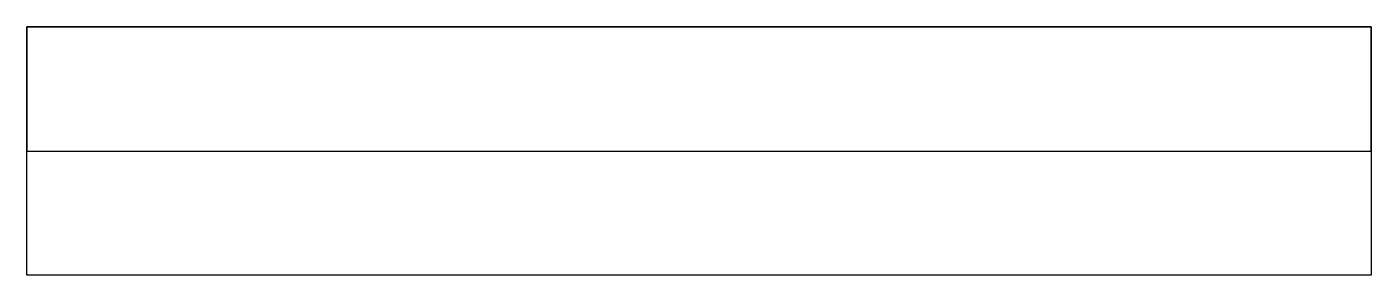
# Model space of a CAD drawing. Header units: millimetres. Extents: x -40 to 10, y 5 to 14.2.
import ezdxf

# ---------------------------------------------------------------- set-up
doc = ezdxf.new("R2010")
doc.units = ezdxf.units.MM
doc.layers.get('0').update_dxf_attribs({"linetype": 'CONTINUOUS'})

msp = doc.modelspace()

# ---------------------------------------------------------------- linework, layer by layer
for points in [[(-40, 14.25), (10, 14.25), (10, 5), (-40, 5)], [(10, 14.25), (-40, 14.25), (-40, 9.625), (10, 9.625)]]:
    msp.add_lwpolyline(points, close=True)

doc.saveas('drawing.dxf')
